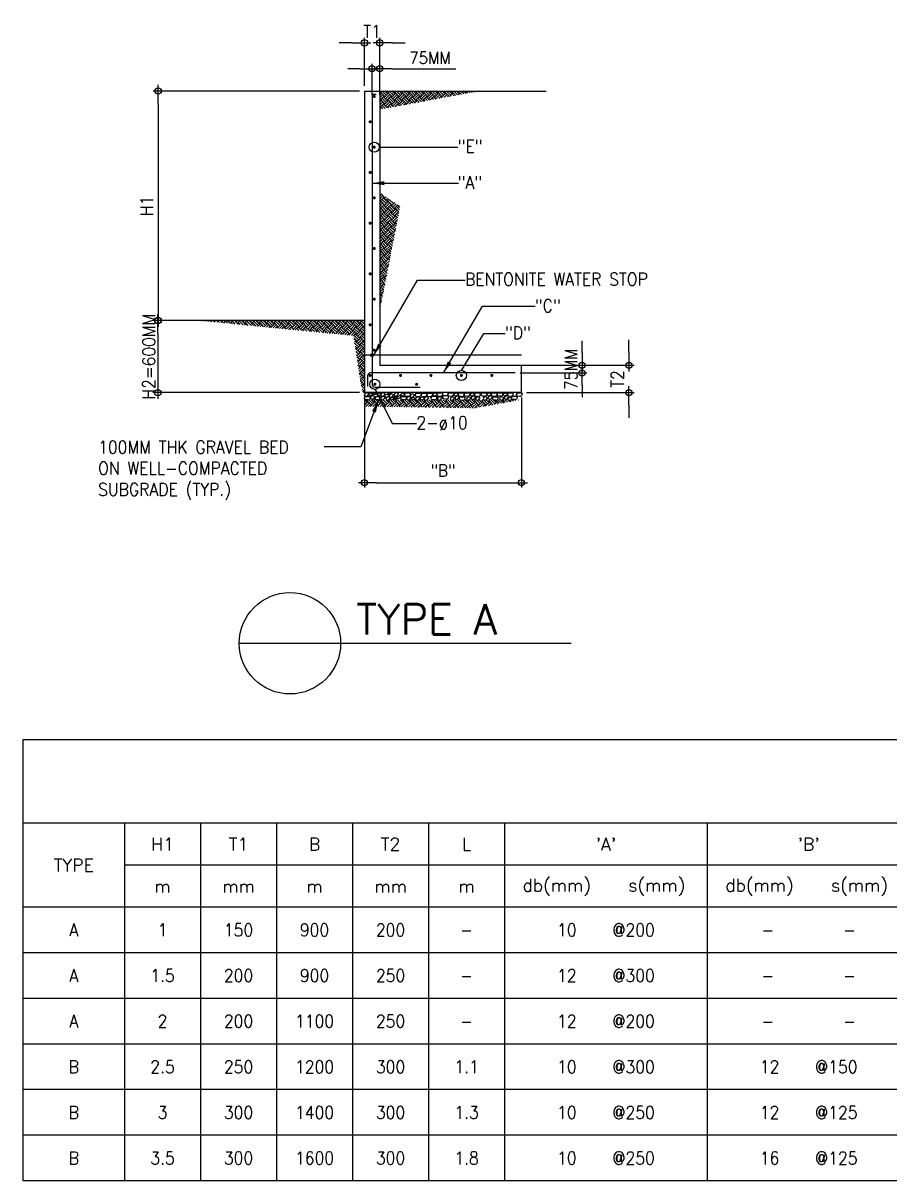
# Model space of a CAD drawing. Header units: millimetres. Extents: x 193 to 33693, y 4501 to 27345.
# Drawn here: x 193 to 17295, y 4501 to 27345 of the extents above; entities that cross this region are included whole.
import ezdxf
from ezdxf.enums import TextEntityAlignment as Align

# ---------------------------------------------------------------- set-up
doc = ezdxf.new("R2010")
doc.units = ezdxf.units.MM
for name, color, linetype in [('1R', 1, 'Continuous'), ('2Y', 2, 'Continuous'), ('3G', 3, 'Continuous'), ('4C', 4, 'Continuous'), ('6M', 6, 'Continuous'), ('8G', 8, 'Continuous'), ('TC', 4, 'Continuous'), ('TG', 3, 'Continuous'), ('TITLE', 7, 'Continuous')]:
    doc.layers.add(name, color=color, linetype=linetype)
doc.styles.add('100CL', font='ROMANS.shx', dxfattribs={"height": 0.25})
doc.styles.add('240CL', font='ROMANS.shx', dxfattribs={"height": 0.6})
doc.styles.add('ROMANS', font='romans.shx', dxfattribs={"width": 0.9})
doc.dimstyles.new('DIM100', dxfattribs={"dimscale": 100, "dimtxt": 2.5, "dimasz": 2.5, "dimexe": 1, "dimexo": 1, "dimgap": 1, "dimtad": 1, "dimdec": 0, "dimzin": 0, "dimdsep": 46, "dimtxsty": 'ROMANS', "dimblk": 'DIM1', "dimcen": 1, "dimclrd": 8, "dimclre": 8, "dimclrt": 3, "dimadec": 0, "dimazin": 0, "dimtfac": 1, "dimtdec": 0, "dimtofl": 0, "dimtmove": 0, "dimatfit": 3, "dimfxl": 1, "dimtolj": 1, "dimtzin": 0, "dimarcsym": 0})
pattern_1 = [(45, (-23151.05, 14924.68), (1e-14, 141.42136), [100, -100]), (45, (-23177.57, 14951.2), (1e-14, 141.42136), [100, -100]), (45, (-23204.09, 14977.71), (1e-14, 141.42136), [100, -100]), (135, (-23204.09, 14995.39), (-141.42136, 1e-14), [100, -100]), (135, (-23177.57, 15021.91), (-141.42136, 1e-14), [100, -100]), (135, (-23151.05, 15048.42), (-141.42136, 1e-14), [100, -100])]

# ---------------------------------------------------------------- blocks, each defined once
blk = doc.blocks.new('DIM1')
at = {"color": 0}
blk.add_line((-1, 0), (0.5, 0), dxfattribs=at)
at = {"color": 3}
blk.add_circle((0, 0), 0.25, dxfattribs=at)
blk = doc.blocks.new('*D34')
at = {"color": 8, "lineweight": -2, "transparency": 16777216}
for p, q in [((6828, 26005), (2756, 26005)), ((2856, 25755), (2856, 21727)), ((6828, 21477), (2756, 21477))]:
    blk.add_line(p, q, dxfattribs=at)
at = {"layer": 'DEFPOINTS', "color": 0, "transparency": 16777216}
for p in [(6928, 26005), (2856, 21477), (6928, 21477)]:
    blk.add_point(p, dxfattribs=at)
at = {"color": 8, "lineweight": -2, "transparency": 16777216, "xscale": 250, "yscale": 250, "zscale": 250}
for p, rotation in [((2856, 26005), 90), ((2856, 21477), 270)]:
    blk.add_blockref('DIM1', p, dxfattribs=dict(at, rotation=rotation))
at = {"color": 3, "transparency": 16777216, "insert": (2631, 23741), "char_height": 250, "attachment_point": 5, "rotation": 90, "style": 'ROMANS'}
blk.add_mtext('\\A1;H1', dxfattribs=at)
blk = doc.blocks.new('*D21')
at = {"color": 8, "lineweight": -2, "transparency": 16777216}
for p, q in [((3581, 21477), (2750, 21477)), ((2850, 21227), (2850, 20304)), ((6828, 20054), (2750, 20054))]:
    blk.add_line(p, q, dxfattribs=at)
at = {"layer": 'DEFPOINTS', "color": 0, "transparency": 16777216}
for p in [(3681, 21477), (2850, 20054), (6928, 20054)]:
    blk.add_point(p, dxfattribs=at)
at = {"color": 8, "lineweight": -2, "transparency": 16777216, "xscale": 250, "yscale": 250, "zscale": 250}
for p, rotation in [((2850, 21477), 90), ((2850, 20054), 270)]:
    blk.add_blockref('DIM1', p, dxfattribs=dict(at, rotation=rotation))
at = {"color": 3, "transparency": 16777216, "insert": (2675, 20765), "char_height": 250, "attachment_point": 5, "rotation": 90, "style": 'ROMANS'}
blk.add_mtext('\\A1;H2=600MM', dxfattribs=at)
blk = doc.blocks.new('*D22')
at = {"color": 8, "lineweight": -2, "transparency": 16777216}
for p, q in [((6678, 26955), (6428, 26955)), ((6928, 26105), (6928, 27055)), ((7228, 26105), (7228, 27055)), ((7478, 26955), (7728, 26955))]:
    blk.add_line(p, q, dxfattribs=at)
at = {"layer": 'DEFPOINTS', "color": 0, "transparency": 16777216}
for p in [(7228, 26955), (6928, 26005), (7228, 26005)]:
    blk.add_point(p, dxfattribs=at)
at = {"color": 8, "lineweight": -2, "transparency": 16777216, "xscale": 250, "yscale": 250, "zscale": 250}
blk.add_blockref('DIM1', (6928, 26955), dxfattribs=at)
at = {"color": 8, "lineweight": -2, "transparency": 16777216, "xscale": 250, "yscale": 250, "zscale": 250, "rotation": 180}
blk.add_blockref('DIM1', (7228, 26955), dxfattribs=at)
at = {"color": 3, "transparency": 16777216, "insert": (7078, 27180), "char_height": 250, "attachment_point": 5, "style": 'ROMANS'}
blk.add_mtext('\\A1;T1', dxfattribs=at)
blk = doc.blocks.new('*D23')
at = {"color": 8, "lineweight": -2, "transparency": 16777216}
for p, q in [((12147, 20843), (12147, 21093)), ((10125, 20593), (12247, 20593)), ((10125, 20054), (12247, 20054)), ((12147, 19804), (12147, 19554))]:
    blk.add_line(p, q, dxfattribs=at)
at = {"layer": 'DEFPOINTS', "color": 0, "transparency": 16777216}
for p in [(10025, 20593), (10025, 20054), (12147, 20054)]:
    blk.add_point(p, dxfattribs=at)
at = {"color": 8, "lineweight": -2, "transparency": 16777216, "xscale": 250, "yscale": 250, "zscale": 250}
for p, rotation in [((12147, 20593), 270), ((12147, 20054), 90)]:
    blk.add_blockref('DIM1', p, dxfattribs=dict(at, rotation=rotation))
at = {"color": 3, "transparency": 16777216, "insert": (11922, 20323), "char_height": 250, "attachment_point": 5, "rotation": 90, "style": 'ROMANS'}
blk.add_mtext('\\A1;T2', dxfattribs=at)
blk = doc.blocks.new('*D24')
at = {"color": 8, "lineweight": -2, "transparency": 16777216}
for p, q in [((6928, 19958), (6928, 18181)), ((10025, 19958), (10025, 18181)), ((7168, 18277), (9785, 18277))]:
    blk.add_line(p, q, dxfattribs=at)
at = {"layer": 'DEFPOINTS', "color": 0, "transparency": 16777216}
for p in [(6928, 20054), (10025, 20054), (10025, 18277)]:
    blk.add_point(p, dxfattribs=at)
at = {"color": 8, "lineweight": -2, "transparency": 16777216, "xscale": 240, "yscale": 240, "zscale": 240, "rotation": 180}
blk.add_blockref('DIM1', (6928, 18277), dxfattribs=at)
at = {"color": 8, "lineweight": -2, "transparency": 16777216, "xscale": 240, "yscale": 240, "zscale": 240}
blk.add_blockref('DIM1', (10025, 18277), dxfattribs=at)
at = {"color": 3, "transparency": 16777216, "insert": (8476, 18516), "char_height": 240, "attachment_point": 5, "style": 'ROMANS'}
blk.add_mtext('\\A1;"B"', dxfattribs=at)
blk = doc.blocks.new('*D25')
at = {"color": 8, "lineweight": -2, "transparency": 16777216}
for p, q in [((7078, 25932), (7078, 26541)), ((7228, 25932), (7228, 26541)), ((6838, 26445), (6598, 26445)), ((7468, 26445), (8733, 26445))]:
    blk.add_line(p, q, dxfattribs=at)
at = {"layer": 'DEFPOINTS', "color": 0, "transparency": 16777216}
for p in [(7228, 26445), (7078, 25836), (7228, 25836)]:
    blk.add_point(p, dxfattribs=at)
at = {"color": 8, "lineweight": -2, "transparency": 16777216, "xscale": 240, "yscale": 240, "zscale": 240}
blk.add_blockref('DIM1', (7078, 26445), dxfattribs=at)
at = {"color": 8, "lineweight": -2, "transparency": 16777216, "xscale": 240, "yscale": 240, "zscale": 240, "rotation": 180}
blk.add_blockref('DIM1', (7228, 26445), dxfattribs=at)
at = {"color": 3, "transparency": 16777216, "insert": (8221, 26661), "char_height": 240, "attachment_point": 5, "style": 'ROMANS'}
blk.add_mtext('\\A1;75MM', dxfattribs=at)
blk = doc.blocks.new('*D26')
at = {"color": 8, "lineweight": -2, "transparency": 16777216}
for p, q in [((11221, 20833), (11221, 21073)), ((10001, 20593), (11317, 20593)), ((10001, 20443), (11317, 20443)), ((11221, 20203), (11221, 19963))]:
    blk.add_line(p, q, dxfattribs=at)
at = {"layer": 'DEFPOINTS', "color": 0, "transparency": 16777216}
for p in [(9905, 20593), (11221, 20593), (9905, 20443)]:
    blk.add_point(p, dxfattribs=at)
at = {"color": 8, "lineweight": -2, "transparency": 16777216, "xscale": 240, "yscale": 240, "zscale": 240}
for p, rotation in [((11221, 20593), 270), ((11221, 20443), 90)]:
    blk.add_blockref('DIM1', p, dxfattribs=dict(at, rotation=rotation))
at = {"color": 3, "transparency": 16777216, "insert": (11005, 20518), "char_height": 240, "attachment_point": 5, "rotation": 90, "style": 'ROMANS'}
blk.add_mtext('\\A1;75MM', dxfattribs=at)

msp = doc.modelspace()

# ---------------------------------------------------------------- hatches: boundary and pattern name
at = {"layer": '1R'}
h = msp.add_hatch(dxfattribs=at)
h.set_pattern_fill('EARTH', color=256, scale=400, angle=45, style=0)
h.set_pattern_definition([(45, (-23451.05, 8294.47), (1e-14, 141.42136), [100, -100]), (45, (-23477.57, 8320.98), (1e-14, 141.42136), [100, -100]), (45, (-23504.09, 8347.5), (1e-14, 141.42136), [100, -100]), (135, (-23504.09, 8365.18), (-141.42136, 1e-14), [100, -100]), (135, (-23477.57, 8391.7), (-141.42136, 1e-14), [100, -100]), (135, (-23451.05, 8418.21), (-141.42136, 1e-14), [100, -100])])
h.paths.add_polyline_path([(9197, 26005.4), (7228, 26005.4), (7228, 25641)])
h = msp.add_hatch(dxfattribs=at)
h.set_pattern_fill('EARTH', color=256, scale=400, angle=45, style=0)
h.set_pattern_definition([(45, (-23451.05, 7145.68), (1e-14, 141.42136), [100, -100]), (45, (-23477.57, 7172.19), (1e-14, 141.42136), [100, -100]), (45, (-23504.09, 7198.71), (1e-14, 141.42136), [100, -100]), (135, (-23504.09, 7216.39), (-141.42136, 1e-14), [100, -100]), (135, (-23477.57, 7242.9), (-141.42136, 1e-14), [100, -100]), (135, (-23451.05, 7269.42), (-141.42136, 1e-14), [100, -100])])
h.paths.add_polyline_path([(7633.5, 23730.6), (7228, 23998.2), (7228, 21660.9)])
h = msp.add_hatch(dxfattribs=at)
h.set_pattern_fill('EARTH', color=256, scale=400, angle=45, style=0)
h.set_pattern_definition(pattern_1)
h.paths.add_polyline_path([(3654.8, 21477.3), (6928, 21155.8), (6928, 21477.3)])
h = msp.add_hatch(dxfattribs=at)
h.set_pattern_fill('EARTH', color=256, scale=400, angle=45, style=0)
h.set_pattern_definition(pattern_1)
h.paths.add_polyline_path([(6928, 21155.8), (6712.1, 21177), (6852.5, 20238.9), (6928, 19943.3)])
h = msp.add_hatch(dxfattribs=at)
h.set_pattern_fill('EARTH', color=256, scale=400, angle=45, style=0)
h.set_pattern_definition([(45, (-23151.05, 16492.69), (1e-14, 141.42136), [100, -100]), (45, (-23177.57, 16519.21), (1e-14, 141.42136), [100, -100]), (45, (-23204.09, 16545.72), (1e-14, 141.42136), [100, -100]), (135, (-23204.09, 16563.4), (-141.42136, 1e-14), [100, -100]), (135, (-23177.57, 16589.92), (-141.42136, 1e-14), [100, -100]), (135, (-23151.05, 16616.43), (-141.42136, 1e-14), [100, -100])])
h.paths.add_polyline_path([(9096.4, 19748.8), (10019.1, 19915), (6933.4, 19915.3), (6942.5, 19783.4)])

# ---------------------------------------------------------------- linework, layer by layer
for points in [[(6928, 19950.5), (6950.2, 19980.1), (7035.3, 19980.1), (7039, 19965.3), (7035.3, 19932), (7009.4, 19906.1), (6994.6, 19909.8), (6942.8, 19913.5)], [(7021.2, 20034), (6980.5, 20052.5), (6936, 20037.7), (6928.6, 20000.7), (6965.7, 19986), (6987.9, 19993.4)], [(7026.5, 19986.3), (7011.7, 20008.5), (7019.1, 20027), (7070.9, 20049.2), (7082, 20030.7), (7085.7, 20008.5), (7048.7, 19993.7)], [(7137.2, 19972.6), (7096.5, 19991.1), (7052.1, 19976.3), (7044.7, 19939.3), (7081.7, 19924.5), (7103.9, 19931.9)], [(7115.4, 20008.5), (7093.1, 20041.8), (7111.7, 20052.9), (7152.4, 20045.5), (7185.7, 20045.5), (7163.5, 20030.7)], [(7137.2, 19950.4), (7159.5, 19980), (7244.6, 19980), (7248.3, 19965.2), (7244.6, 19931.9), (7218.7, 19906), (7203.9, 19909.7), (7152.1, 19913.4)], [(7170.1, 20024.9), (7184.9, 20039.7), (7225.6, 20050.8), (7247.8, 20028.6), (7240.4, 20002.8), (7199.7, 19984.3), (7184.9, 19995.4)], [(7340.1, 19962), (7299.3, 19980.5), (7254.9, 19965.7), (7247.5, 19928.7), (7284.5, 19913.9), (7306.8, 19921.3)], [(7340.4, 20032.4), (7299.7, 20050.9), (7255.3, 20036.1), (7247.9, 19999.2), (7284.9, 19984.4), (7307.1, 19991.8)], [(7330, 20000.1), (7344.8, 20014.9), (7385.5, 20026), (7407.7, 20003.8), (7400.3, 19977.9), (7359.6, 19959.5), (7344.8, 19970.6)], [(7444.8, 19953.2), (7404.1, 19971.7), (7359.6, 19956.9), (7352.2, 19919.9), (7389.3, 19905.1), (7411.5, 19912.5)], [(7407.4, 20015), (7385.2, 20040.9), (7437, 20048.3), (7455.5, 20040.9)], [(7507.5, 20008.7), (7466.7, 20027.2), (7422.3, 20012.4), (7414.9, 19975.5), (7451.9, 19960.7), (7474.1, 19968.1)], [(7446.4, 19902.8), (7431.6, 19925), (7439, 19943.4), (7490.8, 19965.6), (7501.9, 19947.1), (7505.6, 19925), (7468.6, 19910.2)], [(7530.3, 19944.4), (7500.6, 19966.6), (7522.9, 19981.4), (7548.8, 19977.7), (7545.1, 19948.1)], [(7529.4, 19910), (7507.2, 19935.8), (7559, 19943.2), (7577.5, 19935.8)], [(7607.5, 20030.2), (7566.8, 20048.7), (7522.4, 20033.9), (7515, 19997), (7552, 19982.2), (7574.2, 19989.6)], [(7585.6, 19933.6), (7570.8, 19955.8), (7578.2, 19974.3), (7630, 19996.4), (7641.1, 19977.9), (7644.8, 19955.8), (7607.8, 19941)], [(7654.2, 19984.9), (7639.4, 20007.1), (7646.8, 20025.5), (7698.6, 20047.7), (7709.7, 20029.2), (7713.4, 20007.1), (7676.4, 19992.3)], [(7643, 19949.5), (7665.2, 19979.1), (7750.3, 19979.1), (7754.1, 19964.3), (7750.3, 19931), (7724.4, 19905.1), (7709.6, 19908.8), (7657.8, 19912.5)], [(7720.7, 20019.7), (7742.9, 20049.3), (7828.1, 20049.3), (7831.8, 20034.5), (7828.1, 20001.3), (7802.2, 19975.4), (7787.4, 19979.1), (7735.5, 19982.8)], [(7849.7, 19956.2), (7809, 19974.7), (7764.6, 19959.9), (7757.2, 19922.9), (7794.2, 19908.1), (7816.4, 19915.5)], [(7919.2, 20008.6), (7878.4, 20027.1), (7834, 20012.3), (7826.6, 19975.4), (7863.6, 19960.6), (7885.8, 19968)], [(7861.1, 19902.1), (7846.3, 19924.3), (7853.7, 19942.7), (7905.5, 19964.9), (7916.6, 19946.4), (7920.3, 19924.3), (7883.3, 19909.5)], [(7930, 20013.3), (7952.2, 20042.9), (8037.3, 20042.9), (8041, 20028.1), (8037.3, 19994.9), (8011.4, 19969), (7996.6, 19972.7), (7944.8, 19976.4)], [(8024.4, 19950.2), (7983.7, 19968.7), (7939.3, 19953.9), (7931.9, 19916.9), (7968.9, 19902.1), (7991.1, 19909.5)], [(8027.8, 19944.2), (8042.6, 19959), (8083.4, 19970.1), (8105.6, 19947.9), (8098.2, 19922.1), (8057.4, 19903.6), (8042.6, 19914.7)], [(8045, 20013), (8067.2, 20042.6), (8152.3, 20042.6), (8156, 20027.8), (8152.3, 19994.5), (8126.4, 19968.6), (8111.6, 19972.3), (8059.8, 19976)], [(8196.9, 19951.1), (8156.2, 19969.6), (8111.8, 19954.8), (8104.4, 19917.8), (8141.4, 19903), (8163.6, 19910.4)], [(8157.1, 20012.9), (8179.3, 20042.5), (8264.4, 20042.5), (8268.1, 20027.7), (8264.4, 19994.4), (8238.5, 19968.5), (8223.7, 19972.2), (8171.9, 19975.9)], [(8240.2, 19952.1), (8262.4, 19981.7), (8347.5, 19981.7), (8351.2, 19966.9), (8347.5, 19933.6), (8321.6, 19907.8), (8306.8, 19911.5), (8255, 19915.2)], [(8277.8, 20022.2), (8292.6, 20036.9), (8333.3, 20048), (8355.6, 20025.8), (8348.2, 20000), (8307.4, 19981.5), (8292.6, 19992.6)], [(8358.5, 20018.9), (8380.7, 20048.4), (8465.9, 20048.4), (8469.6, 20033.7), (8465.9, 20000.4), (8440, 19974.5), (8425.1, 19978.2), (8373.3, 19981.9)], [(8464.2, 19953.8), (8423.5, 19972.3), (8379, 19957.5), (8371.6, 19920.6), (8408.6, 19905.8), (8430.9, 19913.2)], [(8470.4, 19966.1), (8492.6, 19995.7), (8577.7, 19995.7), (8581.4, 19980.9), (8577.7, 19947.6), (8551.8, 19921.7), (8537, 19925.4), (8485.2, 19929.1)], [(8573.8, 20020.5), (8596, 20050.1), (8681.2, 20050.1), (8684.9, 20035.3), (8681.2, 20002), (8655.3, 19976.2), (8640.5, 19979.9), (8588.6, 19983.5)], [(8710.8, 19950.3), (8670.1, 19968.8), (8625.7, 19954), (8618.3, 19917), (8655.3, 19902.2), (8677.5, 19909.6)], [(8691.6, 20022.5), (8706.4, 20037.3), (8747.2, 20048.3), (8769.4, 20026.2), (8762, 20000.3), (8721.2, 19981.8), (8706.4, 19992.9)], [(8806.6, 19968.1), (8765.9, 19986.6), (8721.4, 19971.8), (8714, 19934.8), (8751.1, 19920.1), (8773.3, 19927.5)], [(8778.2, 20018.1), (8800.4, 20047.7), (8885.6, 20047.7), (8889.3, 20032.9), (8885.6, 19999.6), (8859.6, 19973.8), (8844.8, 19977.5), (8793, 19981.2)], [(8799.6, 19942.1), (8821.8, 19971.7), (8907, 19971.7), (8910.7, 19956.9), (8907, 19923.7), (8881.1, 19897.8), (8866.3, 19901.5), (8814.4, 19905.2)], [(8894.3, 20020.4), (8916.5, 20049.9), (9001.7, 20049.9), (9005.4, 20035.2), (9001.7, 20001.9), (8975.8, 19976), (8961, 19979.7), (8909.1, 19983.4)], [(9031.3, 19950.1), (8990.6, 19968.6), (8946.2, 19953.8), (8938.8, 19916.9), (8975.8, 19902.1), (8998, 19909.5)], [(9012.1, 20022.3), (9026.9, 20037.1), (9067.7, 20048.2), (9089.9, 20026), (9082.5, 20000.1), (9041.8, 19981.7), (9026.9, 19992.8)], [(9127.1, 19968), (9086.4, 19986.5), (9041.9, 19971.7), (9034.5, 19934.7), (9071.6, 19919.9), (9093.8, 19927.3)], [(9098.7, 20018), (9120.9, 20047.6), (9206.1, 20047.6), (9209.8, 20032.8), (9206.1, 19999.5), (9180.1, 19973.6), (9165.3, 19977.3), (9113.5, 19981)], [(9210.8, 19949.9), (9170.1, 19968.4), (9125.7, 19953.6), (9118.3, 19916.7), (9155.3, 19901.9), (9177.5, 19909.3)], [(9225.5, 20022.9), (9247.7, 20052.5), (9332.9, 20052.5), (9336.6, 20037.7), (9332.9, 20004.4), (9307, 19978.5), (9292.1, 19982.2), (9240.3, 19985.9)], [(9362.5, 19952.7), (9321.8, 19971.1), (9277.3, 19956.4), (9269.9, 19919.4), (9307, 19904.6), (9329.2, 19912)], [(9343.3, 20024.8), (9358.1, 20039.6), (9398.8, 20050.7), (9421.1, 20028.5), (9413.6, 20002.7), (9372.9, 19984.2), (9358.1, 19995.3)], [(9458.3, 19970.5), (9417.5, 19989), (9373.1, 19974.2), (9365.7, 19937.2), (9402.7, 19922.4), (9424.9, 19929.8)], [(9429.9, 20020.5), (9452.1, 20050.1), (9537.2, 20050.1), (9540.9, 20035.3), (9537.2, 20002), (9511.3, 19976.1), (9496.5, 19979.8), (9444.7, 19983.5)], [(9451.3, 19944.5), (9473.5, 19974.1), (9558.7, 19974.1), (9562.4, 19959.3), (9558.7, 19926), (9532.8, 19900.2), (9517.9, 19903.8), (9466.1, 19907.5)], [(9546, 20022.8), (9568.2, 20052.3), (9653.4, 20052.3), (9657.1, 20037.5), (9653.4, 20004.3), (9627.5, 19978.4), (9612.7, 19982.1), (9560.8, 19985.8)], [(9683, 19952.5), (9642.3, 19971), (9597.8, 19956.2), (9590.4, 19919.2), (9627.5, 19904.5), (9649.7, 19911.9)], [(9663.8, 20024.7), (9678.6, 20039.5), (9719.3, 20050.6), (9741.6, 20028.4), (9734.2, 20002.5), (9693.4, 19984), (9678.6, 19995.1)], [(9778.8, 19970.4), (9738, 19988.8), (9693.6, 19974), (9686.2, 19937.1), (9723.2, 19922.3), (9745.5, 19929.7)], [(9750.4, 20020.4), (9772.6, 20049.9), (9857.7, 20049.9), (9861.4, 20035.1), (9857.7, 20001.9), (9831.8, 19976), (9817, 19979.7), (9765.2, 19983.4)], [(9753.6, 19936.3), (9768.4, 19951.1), (9809.2, 19962.2), (9831.4, 19940), (9824, 19914.1), (9783.2, 19895.6), (9768.4, 19906.7)], [(9829.1, 19956.8), (9851.3, 19986.4), (9936.5, 19986.4), (9940.2, 19971.6), (9936.5, 19938.3), (9910.6, 19912.5), (9895.8, 19916.2), (9843.9, 19919.9)], [(9925.7, 20019.8), (9947.9, 20049.4), (10033, 20049.4), (10036.7, 20034.6), (10033, 20001.3), (10007.1, 19975.4), (9992.3, 19979.1), (9940.5, 19982.8)]]:
    msp.add_lwpolyline(points, close=True, dxfattribs=at)
for centre in [(7121.5, 24898.2), (8840.2, 20393.6), (7133.6, 20219)]:
    msp.add_circle(centre, 100, dxfattribs=at)
msp.add_solid([(7046, 20824.6), (7110, 20824.6), (7046, 20760.6), (7110, 20760.6)], dxfattribs=at)
at = {"layer": '2Y'}
for p, q in [((6928, 26005.4), (6928, 20053.7)), ((6928, 26005.4), (7528, 26005.4)), ((7228, 26005.4), (7228, 20592.6)), ((7228, 20792.6), (6928, 20792.6)), ((10025, 20792.6), (7228, 20792.6)), ((10025, 20592.6), (7228, 20592.6)), ((10025, 20053.7), (10025, 20592.6)), ((10025, 20053.7), (6928, 20053.7)), ((33693, 9001.2), (193, 9001.2)), ((33693, 8101.2), (193, 8101.2)), ((33693, 7201.2), (193, 7201.2)), ((33693, 6301.2), (193, 6301.2)), ((33693, 5401.2), (193, 5401.2))]:
    msp.add_line(p, q, dxfattribs=at)
at = {"layer": '2Y', "color": 2}
for p, q in [((2193, 11557.5), (2193, 4501.2)), ((3693, 11557.5), (3693, 4501.2)), ((5193, 11557.5), (5193, 4501.2)), ((6693, 11557.5), (6693, 4501.2)), ((8193, 11557.5), (8193, 4501.2)), ((9693, 11557.5), (9693, 4501.2)), ((13693, 11557.5), (13693, 4501.2)), ((33693, 10729.4), (2193, 10729.4))]:
    msp.add_line(p, q, dxfattribs=at)
at = {"layer": '3G', "const_width": 30}
for points in [[(7106.5, 25898.2, 1), (7136.5, 25898.2, 1)], [(7025.2, 25398.2, 1), (7055.2, 25398.2, 1)], [(7106.5, 24898.2, 1), (7136.5, 24898.2, 1)], [(7025.2, 24398.2, 1), (7055.2, 24398.2, 1)], [(7106.5, 23898.2, 1), (7136.5, 23898.2, 1)], [(7025.2, 23398.2, 1), (7055.2, 23398.2, 1)], [(7106.5, 22898.2, 1), (7136.5, 22898.2, 1)], [(7025.2, 22398.2, 1), (7055.2, 22398.2, 1)], [(7106.5, 21898.2, 1), (7136.5, 21898.2, 1)], [(7025.2, 21392.6, 1), (7055.2, 21392.6, 1)], [(7106.5, 20892.6, 1), (7136.5, 20892.6, 1)], [(7025.2, 20393.6, 1), (7055.2, 20393.6, 1)], [(7625.2, 20393.6, 1), (7655.2, 20393.6, 1)], [(8225.2, 20393.6, 1), (8255.2, 20393.6, 1)], [(8825.2, 20393.6, 1), (8855.2, 20393.6, 1)], [(9425.2, 20393.6, 1), (9455.2, 20393.6, 1)], [(7118.6, 20219, 1), (7148.6, 20219, 1)], [(7942.9, 20219, 1), (7972.9, 20219, 1)]]:
    msp.add_lwpolyline(points, format="xyb", close=True, dxfattribs=at)
at = {"layer": '4C'}
for p, q in [((7078, 25925.4), (7078, 20224.4)), ((7098, 25945.4), (7158.1, 25945.4)), ((6989, 20382.6), (6989, 20174)), ((9905, 20442.6), (7049, 20442.6)), ((7138, 20164.4), (8026.9, 20164.4))]:
    msp.add_line(p, q, dxfattribs=at)
for centre, radius, start, end in [((7098, 25925.4), 20, 90, 180), ((7049, 20382.6), 60, 90, 180), ((7138, 20224.4), 60, 180, 270)]:
    msp.add_arc(centre, radius, start, end, dxfattribs=at)
at = {"layer": '6M'}
for p, q in [((193, 13210.3), (33693, 13210.3)), ((33693, 4501.2), (193, 4501.2))]:
    msp.add_line(p, q, dxfattribs=at)
at = {"layer": '6M', "color": 6}
for p, q in [((33693, 11557.5), (193, 11557.5)), ((33693, 9901.3), (193, 9901.3))]:
    msp.add_line(p, q, dxfattribs=at)
at = {"layer": '6M'}
msp.add_lwpolyline([(193, 4501.2), (193, 13210.3)], dxfattribs=at)
at = {"layer": '8G'}
for p, q in [((7528, 26005.4), (10514.8, 26005.4)), ((7221.5, 24898.2), (8771.1, 24898.2)), ((6928, 21477.3), (3474.1, 21477.3)), ((8840.2, 20493.6), (9285.3, 21219.5)), ((9285.3, 21219.5), (9705.2, 21219.5)), ((7141, 20119.3), (7474.4, 19444.9)), ((7474.4, 19444.9), (7957.7, 19444.9))]:
    msp.add_line(p, q, dxfattribs=at)
at = {"layer": 'TITLE', "color": 2}
msp.add_line((4457.4, 15108.1), (11006.5, 15108.1), dxfattribs=at)
msp.add_circle((5457.4, 15108.1), 1000, dxfattribs=at)

# ---------------------------------------------------------------- texts
at = {"layer": 'TC', "color": 4, "style": '100CL'}
for s, p in [('H1', (2943, 11143.4)), ('T1', (4443, 11143.4)), ('B', (5943, 11143.4)), ('T2', (7443, 11143.4)), ('L', (8943, 11143.4)), ("'A'", (11693, 11143.4)), ("'B'", (15693, 11143.4)), ('TYPE', (1193, 10729.4)), ('m', (2943, 10315.4)), ('mm', (4443, 10315.4)), ('m', (5943, 10315.4)), ('mm', (7443, 10315.4)), ('m', (8943, 10315.4)), ('db(mm)  ', (10892.9, 10315.4)), ('s(mm)  ', (12867.1, 10315.4)), ('db(mm)  ', (14892.9, 10315.4)), ('s(mm)  ', (16867.1, 10315.4))]:
    msp.add_text(s, height=250, dxfattribs=at).set_placement(p, align=Align.MIDDLE)
at = {"layer": 'TG', "style": 'ROMANS', "width": 0.9}
for s, p in [('"E"', (8765.5, 24789.2)), ('"A"', (8765.5, 24077.8)), ('BENTONITE WATER STOP', (8912.9, 22166.8)), ('"C"', (10288.3, 21643.3)), ('"D"', (9699.7, 21110.5)), ('2-ø10', (7952.1, 19335.9))]:
    msp.add_text(s, height=250, dxfattribs=at).set_placement(p)
for s, p in [('A', (1193, 9451.3)), ('1', (2943, 9451.3)), ('150', (4443, 9451.3)), ('900', (5943, 9451.3)), ('200', (7443, 9451.3)), ('-', (8943, 9451.3)), ('10    @200', (11693, 9451.3)), ('-        -', (15693, 9451.3)), ('A', (1193, 8551.2)), ('1.5', (2943, 8551.2)), ('200', (4443, 8551.2)), ('900', (5943, 8551.2)), ('250', (7443, 8551.2)), ('-', (8943, 8551.2)), ('12    @300', (11693, 8551.2)), ('-        -', (15693, 8551.2)), ('A', (1193, 7651.2)), ('2', (2943, 7651.2)), ('200', (4443, 7651.2)), ('1100', (5943, 7651.2)), ('250', (7443, 7651.2)), ('12    @200', (11693, 7651.2)), ('-', (8943, 7651.2)), ('-        -', (15693, 7651.2)), ('B', (1193, 6751.1)), ('2.5', (2943, 6751.1)), ('250', (4443, 6751.1)), ('1200', (5943, 6751.1)), ('300', (7443, 6751.1)), ('1.1', (8943, 6751.1)), ('10    @300', (11693, 6751.2)), ('12    @150', (15693, 6751.2)), ('B', (1193, 5851)), ('3', (2943, 5851)), ('300', (4443, 5851)), ('1400', (5943, 5851)), ('300', (7443, 5851)), ('1.3', (8943, 5851)), ('10    @250', (11693, 5851.2)), ('12    @125', (15693, 5851.2)), ('B', (1193, 4951)), ('3.5', (2943, 4951)), ('300', (4443, 4951)), ('1600', (5943, 4951)), ('300', (7443, 4951)), ('1.8', (8943, 4951)), ('10    @250', (11693, 4951.2)), ('16    @125', (15693, 4951.2))]:
    msp.add_text(s, height=250, dxfattribs=at).set_placement(p, align=Align.MIDDLE_CENTER)
at = {"layer": 'TG', "insert": (1672.4, 19102.8), "char_height": 250, "width": 4572.571, "attachment_point": 1, "style": 'ROMANS'}
msp.add_mtext('100MM THK GRAVEL BED\\PON WELL-COMPACTED SUBGRADE (TYP.)', dxfattribs=at)
at = {"layer": 'TITLE', "color": 6, "style": '240CL'}
msp.add_text('TYPE A', height=600, dxfattribs=at).set_placement((6765.9, 15282.7))

# ---------------------------------------------------------------- dimensions: what is measured, and where the dimension line sits
dim = msp.add_linear_dim(base=(7228, 26955.5), p1=(6928, 26005.4), p2=(7228, 26005.4), text='T1', dimstyle='DIM100')
dim.commit()
dim.dimension.update_dxf_attribs({"geometry": '*D22', "text_midpoint": (7078, 26955.5), "dimtype": 160})
dim = msp.add_linear_dim(base=(7228, 26445.2), p1=(7078, 25835.7), p2=(7228, 25835.7), text='75MM', dimstyle='DIM100', override={"dimscale": 96})
dim.commit()
dim.dimension.update_dxf_attribs({"geometry": '*D25', "text_midpoint": (8220.5, 26445.2), "dimtype": 160})
dim = msp.add_linear_dim(base=(2855.6, 21477.3), p1=(6928, 26005.4), p2=(6928, 21477.3), angle=90, text='H1', dimstyle='DIM100')
dim.commit()
dim.dimension.update_dxf_attribs({"geometry": '*D34', "text_midpoint": (2630.6, 23741.4)})
for base, p1, p2, text, override, picture, middle in [((2850.1, 20053.7), (3681, 21477.3), (6928, 20053.7), 'H2=600MM', {"dimgap": 0.5}, '*D21', (2850.1, 20765.5)), ((11220.8, 20592.6), (9905, 20442.6), (9905, 20592.6), '75MM', {"dimscale": 96}, '*D26', (11220.8, 20517.6))]:
    dim = msp.add_linear_dim(base=base, p1=p1, p2=p2, angle=90, text=text, dimstyle='DIM100', override=override)
    dim.commit()
    dim.dimension.update_dxf_attribs({"geometry": picture, "text_midpoint": middle, "dimtype": 160})
dim = msp.add_linear_dim(base=(12147.2, 20053.7), p1=(10025, 20592.6), p2=(10025, 20053.7), angle=90, text='T2', dimstyle='DIM100')
dim.commit()
dim.dimension.update_dxf_attribs({"geometry": '*D23', "text_midpoint": (12147.2, 20323.1), "dimtype": 160})
dim = msp.add_linear_dim(base=(10025, 18276.9), p1=(6928, 20053.7), p2=(10025, 20053.7), text='"B"', dimstyle='DIM100', override={"dimscale": 96})
dim.commit()
dim.dimension.update_dxf_attribs({"geometry": '*D24', "text_midpoint": (8476.5, 18515.8)})

# ---------------------------------------------------------------- leaders
for points in [[(7078, 24186.7), (8784.1, 24186.7)], [(7110, 20792.6), (7974.5, 22272.5), (8918.4, 22272.5)], [(8485.4, 20442.6), (9255, 21760), (10293.9, 21760)]]:
    msp.add_leader(points, dimstyle='DIM100', override={"dimscale": 96, "dimgap": 1, "dimtad": 0})
msp.add_leader([(7203.9, 19909.7), (6857.4, 18984.4), (6136.1, 18984.4)], dimstyle='DIM100')

doc.saveas('drawing.dxf')
